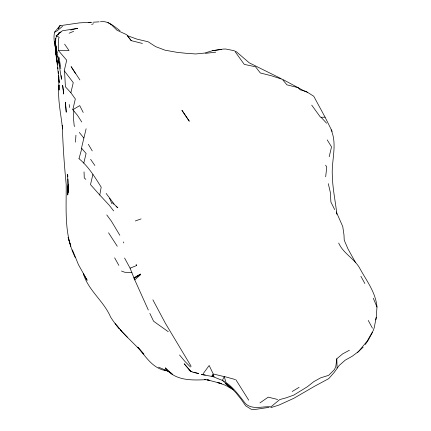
<?xml version="1.0" encoding="UTF-8"?>
<svg xmlns="http://www.w3.org/2000/svg" width="431" height="431" viewBox="0 0 431 431"><rect width="100%" height="100%" fill="white"/><g stroke="black" fill="none" stroke-linecap="round" stroke-linejoin="round"><path stroke-width="0.65" d="M55.642 43.924L56.003 47.739L55.933 46.505M81.755 122L77.397 115.222L72.807 109.738L75.323 98.952L70.867 92.719L73.254 82.633L64.241 70.727L66.708 60.232L58.433 50.583L58.33 39.544L59.198 37.282L56.132 35.875L62.339 30.8L77.688 28.301L70.732 30.025M55.658 44.377L57.134 52.593M55.685 42.421L55.744 38.515L55.243 43.639L58.476 60.157L61.455 79.277L61.175 75.56M57.506 64.822L55.567 52.426L55.669 47.733M55.567 52.426L55.658 47.846M73.83 110.767L73.453 118.202L74.213 125.798L74.789 126.504M67.974 179.097L68.308 185.481L67.753 195.022L68.211 184.694L68.006 192.598L67.651 174.383L67.845 176.543M269.036 407.365L255.05 409.45L251.154 409.256L245.648 405.781L241.107 399.241L236.096 392.98L230.51 387.065L222.342 380.395L213.022 376.672L213.124 374.922M75.468 142.155L75.942 135.162M270.83 407.656L279.169 404.995L293.861 398.282L314.603 386.257L328.708 378.655L334.176 372.459L339.143 365.504L345.188 360.187L352.17 356.281L358.57 351.497L367.153 341.12L373.321 330.41L374.205 327.754L376.252 317.335L376.98 307.034C375.708 292.002 366.124 280.29 359.325 267.495C353.7 258.185 343.2 253.288 338.68 243.041M68.308 185.481L67.979 188.767L68.265 185.971M325.68 176.78L326.746 167.109L325.615 165.154M349.422 350.225L342.602 353.921L336.805 358.748L335.797 366.533L334.418 369.604L328.648 375.342L320.712 377.804L313.72 381.694L307.454 386.682L293.861 395.06L286.141 397.845L279.735 399.569L270.98 406.816C262.393 406.077 252.658 410.237 245.46 403.615C239.571 396.051 233.85 388.056 225.957 382.426L224.265 376.646L213.226 373.957L209.164 365.483L203.173 373.688M113.644 210.904L109.113 205.086L99.771 195.033L101.188 187.156C94.831 176.969 88.398 166.42 79.002 158.71M375.794 319.877L376.252 317.335M90.682 22.25L79.406 22.886L60.006 25.709L54.645 32.066C52.453 40.584 56.617 49.075 56.628 57.635L55.055 44.474M86.119 128.767L81.475 148.145L86.098 153.463L83.786 163.085M92.897 174.436L90.494 184.613L99.771 195.033M329.182 156.787L331.536 146.896L327.215 139.903M56.289 36.538L55.2 41.274L55.373 43.827M78.981 158.694L81.825 148.533M205.221 374.981L201.396 374.517L212.483 376.516L212.989 374.884M213.022 376.672L213.625 375.018L212.413 374.754L212.483 376.516M55.739 40.11L55.2 41.274L56.407 56.59L59.268 82.542L58.46 75.29L59.117 89.702M58.158 34.879L59.236 32.557L60.997 31.991M222.342 380.395L224.265 376.646M372.47 332.355L368.182 340.328L365.251 344.514M57.625 35.353L59.236 32.557M357.251 352.725L363.139 347.165M124.581 258.061L130.087 268.174L134.763 279.897L133.944 277.774L140.511 274.121L140.684 274.509L134.763 279.897L148.329 310.061M56.838 31.097L62.533 26.307M259.947 402.915L268.206 397.15L277.65 399.478M140.511 274.121L134.186 278.248L140.684 274.509M292.186 391.52L299.092 387.329M72.807 109.738L79.703 105.617L83.215 112.448M130.087 268.174L136.724 265.485M69.079 33.214L73.631 31.35M91.674 24.443L93.462 23.78M110.616 24.766L111.214 24.551L116.99 30.224L126.698 34.706L131.207 40.643L142.435 43.445M135.302 220.974L141.099 218.905M281.071 78.614L249.247 62.829L236.549 51.887L233.861 50.648L225.769 49.026L223.242 49.059L212.596 50.659L204.628 53.072L195.647 53.961L185.605 53.239L177.093 52.35L165.1 50.206L155.575 46.607L148.14 41.775L136.988 39.135L127.296 35.633L131.207 40.643M54.645 32.066L56.289 31.625M212.596 50.659L221.383 49.479M205.474 53.342L215.732 52.167M88.711 22.493L91.992 22.283M93.301 22.197L99.173 21.83M100.455 21.76C108.165 20.359 114.301 26.582 120.017 30.714M311.737 105.142L320.255 116.914L321.079 117.28L325.082 117.194L332.199 131.428M58.433 50.583L69.025 50.562L64.602 44.134M131.94 272.403L124.828 272.279L121.477 271.051M204.316 379.49L206.045 379.689C191.353 380.341 175.094 380.896 165.278 367.842L172.411 374.313L170.708 372.885L165.596 369.933L167.449 370.929L164.561 370.051M204.402 379.517L209.067 380.185M209.186 380.18L207.37 379.889L221.34 383.515M211.643 375.983L214.245 376.608M221.545 383.552L217.838 382.631L225.553 385.319L233.451 389.883L225.181 383.267L231.781 388.59M224.81 376.662L235.482 379.587M325.082 117.194L313.741 96.242L306.193 91.48L300.186 89.815L298.15 87.66L286.922 84.842L282.337 79.326L271.255 75.721L260.335 72.968L255.551 66.805L244.253 64.37L235.331 51.973M167.217 370.832C153.059 369.232 146.05 356.938 137.721 347.117L143.949 354.163M192.091 371.597L190.286 371.043L189.047 370.024L190.863 371.306L184.177 363.764L190.286 371.043L192.587 372.147L198.713 373.618L193.896 372.147M56.132 35.875L56.439 35.994M158.516 367.164L167.449 370.929M283.199 79.67L305.385 91.598M107.885 22.547L111.214 24.551M223.517 380.794L224.443 381.424M168.289 331.73L153.598 321.24L149.853 313.439M116.063 206.465L117.889 207.812L114.56 204.633L106.15 193.438M85.855 179.388L84.266 177.911L84.045 171.894M306.193 91.48L307.265 92.552M72.392 249.829L78.453 264.682L87.148 280.252L83.366 273.766C88.414 290.639 103.796 301.059 110.595 317.044C119.225 330.981 132.236 341.244 143.097 353.307M190.448 367.002L184.705 361.173L179.56 354.993M120.201 329.807L127.28 337.117M321.079 117.28L326.606 123.234M70.867 92.719L65.415 86.82L64.548 71.05M116.365 325.13L119.414 328.702L115.104 323.595M112.593 202.753L113.87 204.278M79.304 132.419L83.867 138.044M106.764 214.94L111.257 220.963L119.84 235.272M90.618 159.341L94.879 165.509M108.553 232.799L117.286 246.284M79.897 79.924L71.131 66.638L75.377 73.286M328.309 183.681L330.34 192.458L330.906 202.058L334.688 209.628M248.709 400.167L236.064 380.018M88.323 144.283L92.256 150.909M355.634 262.732L347.952 248.832L344.778 241.489L344.207 239.841L343.992 235.014L342.758 226.534L336.282 211.928M191.132 366.296L165.391 323.298L152.881 299.804M114.635 257.83L118.859 265.367M360.898 276.282L364.868 283.523M368.241 320.416L372.427 328.169M373.289 298.236L376.98 307.034M109.609 198.341L111.99 203.879M75.188 257.393C63.799 234.766 66.449 208.852 66.185 184.339C64.289 165.202 62.953 146.001 62.35 126.784L62.247 125.507L62.543 128.944C61.083 114.296 57.458 99.787 58.988 84.982L59.122 90.144M123.476 241.936L123.816 242.965M331.083 129.806C337.489 144.353 331.487 160.057 332.301 175.153C332.576 188.32 335.426 201.261 336.88 214.315M136.126 264.268L136.438 265.437M336.433 212.521L336.73 213.717M58.928 62.166L59.273 63.664M59.252 63.546L58.562 60.448L58.805 61.59M59.505 64.806L59.747 66.083M57.824 56.111L58.815 61.558M59.112 57.506L60.819 68.642M56.973 60.809L57.145 61.924M55.626 50.115L56.644 57.312M56.827 58.616L57.129 60.965M57.361 62.834L57.517 64.084M54.823 42.022L54.974 43.332M55.125 44.641L56.407 56.59M55.421 44.468L55.777 48.229L55.297 43.488L56.353 55.551M58.67 75.958L58.837 77.564M55.297 43.488L56.289 54.387M57.415 63.599L57.544 64.892M57.813 67.468L57.948 68.761M69.219 104.544L69.515 107.47M58.422 73.415L58.287 72.079L58.411 73.335M58.621 75.425L58.826 77.429M54.802 41.963L54.926 43.219M58.287 71.578L58.395 72.828M336.805 358.748L337.117 368.031M60.006 25.709L58.196 28.424L60.006 25.709M121.596 331.256L120.287 329.726L121.596 331.256M189.236 121.127L181.979 110.374L189.236 121.127M70.786 246.112L68.136 237.605L70.786 246.112M63.718 93.931L62.646 85.333L63.718 93.931M65.593 104.291L65.35 102.163L66.245 112.205L65.593 104.291"/></g></svg>
